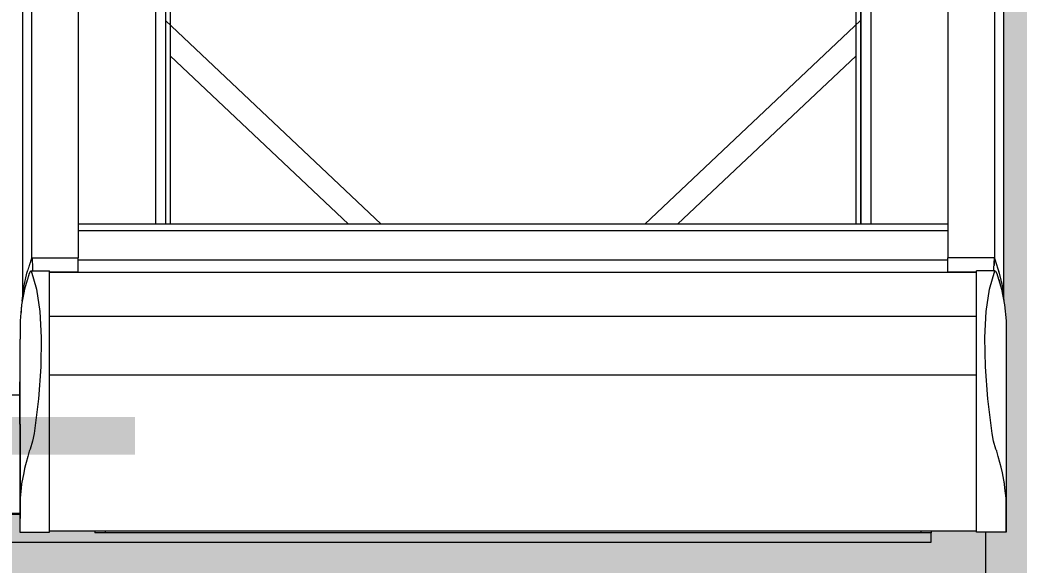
# Model space of a CAD drawing. Header units: metres. Extents: x -208 to 1512, y -277 to 123.
# Drawn here: x 14.154 to 15.021, y -3.857 to -3.385 of the extents above; entities that cross this region are included whole.
import ezdxf

# ---------------------------------------------------------------- set-up
doc = ezdxf.new("R2010")
doc.units = ezdxf.units.M
doc.header["$MEASUREMENT"] = 0
doc.linetypes.add('Wipeout_Contour', pattern=[1, 0, -1])
doc.layers.add('325 Dachfenster', color=7, linetype='Continuous')
doc.layers.add('330 Dachaufbau', color=7, linetype='Continuous')
doc.styles.add('ERSTELLTER_STIL_4', font='')
doc.styles.get('ERSTELLTER_STIL_4').set_extended_font_data('Eurostile')

# ---------------------------------------------------------------- blocks, each defined once
blk = doc.blocks.new('Dachfläche_22_4', base_point=(12.655, -4.6))
at = {"layer": '330 Dachaufbau', "linetype": 'Continuous', "lineweight": 0, "true_color": 0x000000}
h = blk.add_hatch(color=18, dxfattribs=at)
h.paths.add_polyline_path([(18.84003, -4.5), (18.83988, -4.54333), (18.83969, -4.6), (18.97043, -4.6), (18.98599, 0.07), (17.955, 0.07), (17.955, -0.77152), (16.205, -0.77152), (16.205, 0.07), (15.195, 0.07), (15.195, -0.4), (15.505, -0.4), (15.505, -0.73528), (12.655, -0.73528), (12.655, -4.5)])
h.paths.add_polyline_path([(17.93, -3.79873), (16.23, -3.79873), (16.23, -2.1975), (17.93, -2.1975)], flags=0)
h.paths.add_polyline_path([(14.99185, -2.1975), (14.99185, -3.79873), (13.29185, -3.79873), (13.29185, -2.1975)], flags=0)
at = {"layer": '330 Dachaufbau', "color": 7, "linetype": 'Continuous', "lineweight": 18, "flags": 128}
for points in [[(14.99185, -3.79873), (14.99185, -2.1975)], [(13.29185, -3.79873), (14.99185, -3.79873)]]:
    blk.add_lwpolyline(points, dxfattribs=at)
blk = doc.blocks.new('DF Marker 27[475]_4', base_point=(13.70185, -2.22182))
at = {"layer": '325 Dachfenster', "color": 7, "lineweight": 13, "insert": (12.94885, -4.11644), "char_height": 0.3, "attachment_point": 7, "style": 'ERSTELLTER_STIL_4'}
blk.add_mtext('\\A1;{\\pql;\\pt0;\\fEurostile|b0|i0|c0|p0;\\W1.000000;PH 115\\fEurostile|b0|i0|c0|p0;\\W1.000000;\\A1{\\H.66x;\\S^  ;}\\fEurostile|b0|i0|c0|p0;\\W1.000000;\\fEurostile|b0|i0|c0|p0;\\W1.000000;}', dxfattribs=at)
blk = doc.blocks.new('VELUX SlopeRoofBundle[17]_4')
at = {"color": 254, "linetype": 'Wipeout_Contour', "lineweight": 0, "ltscale": 115.171554}
blk.add_wipeout([(14.27995, -3.05769), (14.27995, -3.56164), (14.28045, -3.56164), (14.28045, -3.0818), (14.28035, -3.08153), (14.28035, -3.05967), (14.28045, -3.05967), (14.28045, -3.05854)], dxfattribs=at).dxf.layer = '325 Dachfenster'
at = {"color": 254, "linetype": 'Wipeout_Contour', "lineweight": 0, "ltscale": 123.046995}
blk.add_wipeout([(14.88325, -3.56164), (14.88375, -3.56164), (14.88375, -3.05769), (14.88325, -3.05854), (14.88325, -3.05967), (14.88335, -3.05967), (14.88335, -3.08153), (14.88325, -3.0818)], dxfattribs=at).dxf.layer = '325 Dachfenster'
at = {"color": 254, "linetype": 'Wipeout_Contour', "lineweight": 0, "ltscale": 144.17303}
blk.add_wipeout([(14.14185, -3.0917), (14.14185, -3.70979), (14.15423, -3.70979), (14.15425, -3.66149), (14.15425, -3.64552), (14.15555, -3.63161), (14.15615, -3.62846), (14.15615, -3.62845), (14.15635, -3.62657), (14.15635, -3.0917)], dxfattribs=at).dxf.layer = '325 Dachfenster'
at = {"color": 254, "linetype": 'Wipeout_Contour', "lineweight": 0, "ltscale": 58.558855}
blk.add_wipeout([(14.22055, -3.37723), (14.20465, -3.37775), (14.20465, -3.56164), (14.22055, -3.56164)], dxfattribs=at).dxf.layer = '325 Dachfenster'
at = {"color": 254, "linetype": 'Wipeout_Contour', "lineweight": 0, "ltscale": 58.784412}
blk.add_wipeout([(14.26975, -3.56164), (14.27165, -3.56164), (14.27165, -3.37801), (14.26975, -3.37752)], dxfattribs=at).dxf.layer = '325 Dachfenster'
at = {"color": 254, "linetype": 'Wipeout_Contour', "lineweight": 0, "ltscale": 61.20431}
blk.add_wipeout([(14.89205, -3.56164), (14.89395, -3.56164), (14.89395, -3.37752), (14.89205, -3.37801)], dxfattribs=at).dxf.layer = '325 Dachfenster'
at = {"color": 254, "linetype": 'Wipeout_Contour', "lineweight": 0, "ltscale": 91.318353}
blk.add_wipeout([(14.95905, -3.37775), (14.94315, -3.37723), (14.94315, -3.56164), (14.95905, -3.56164), (14.95905, -3.52738), (14.95905, -3.50489)], dxfattribs=at).dxf.layer = '325 Dachfenster'
at = {"color": 254, "linetype": 'Wipeout_Contour', "lineweight": 0, "ltscale": 58.742879}
blk.add_wipeout([(14.25895, -3.56164), (14.25975, -3.56164), (14.25975, -3.38395), (14.25895, -3.38423)], dxfattribs=at).dxf.layer = '325 Dachfenster'
at = {"color": 254, "linetype": 'Wipeout_Contour', "lineweight": 0, "ltscale": 61.254039}
blk.add_wipeout([(14.90475, -3.56164), (14.90555, -3.56164), (14.90555, -3.38402), (14.90475, -3.38423)], dxfattribs=at).dxf.layer = '325 Dachfenster'
at = {"color": 254, "linetype": 'Wipeout_Contour', "lineweight": 0, "ltscale": 61.983184}
blk.add_wipeout([(14.98385, -3.60202), (14.98385, -3.618), (14.99521, -3.618), (14.99971, -3.60202)], dxfattribs=at).dxf.layer = '325 Dachfenster'
at = {"color": 254, "linetype": 'Wipeout_Contour', "lineweight": 0, "ltscale": 61.994448}
blk.add_wipeout([(14.98385, -3.68525), (14.98385, -3.71311), (14.99355, -3.71311), (14.99147, -3.68525)], dxfattribs=at).dxf.layer = '325 Dachfenster'
at = {"color": 254, "linetype": 'Wipeout_Contour', "lineweight": 0, "ltscale": 151.248525}
blk.add_wipeout([(14.21915, -3.82929), (14.94455, -3.82929), (14.94455, -3.82907), (14.93625, -3.82907), (14.93545, -3.82858), (14.93524, -3.82759), (14.22846, -3.82759), (14.22825, -3.82858), (14.22745, -3.82907), (14.21915, -3.82907)], dxfattribs=at).dxf.layer = '325 Dachfenster'
at = {"color": 254, "linetype": 'Wipeout_Contour', "lineweight": 0, "ltscale": 61.940434}
blk.add_wipeout([(14.98385, -3.82144), (14.98385, -3.82879), (15.00949, -3.82879), (15.00948, -3.82144)], dxfattribs=at).dxf.layer = '325 Dachfenster'
at = {"color": 254, "linetype": 'Wipeout_Contour', "lineweight": 0, "ltscale": 58.739727}
blk.add_wipeout([(14.25815, -3.56164), (14.25895, -3.56164), (14.25895, -3.38423), (14.25815, -3.38402)], dxfattribs=at).dxf.layer = '325 Dachfenster'
at = {"color": 254, "linetype": 'Wipeout_Contour', "lineweight": 0, "ltscale": 61.251006}
blk.add_wipeout([(14.90395, -3.56164), (14.90475, -3.56164), (14.90475, -3.38423), (14.90395, -3.38395)], dxfattribs=at).dxf.layer = '325 Dachfenster'
at = {"color": 254, "linetype": 'Wipeout_Contour', "lineweight": 0, "ltscale": 61.628499}
blk.add_wipeout([(14.98385, -3.60294), (14.95905, -3.60294), (14.95905, -3.60322), (14.98385, -3.60322)], dxfattribs=at).dxf.layer = '325 Dachfenster'
at = {"color": 254, "linetype": 'Wipeout_Contour', "lineweight": 0, "ltscale": 61.964062}
blk.add_wipeout([(14.98385, -3.618), (14.98385, -3.63738), (14.99232, -3.63738), (14.99521, -3.618)], dxfattribs=at).dxf.layer = '325 Dachfenster'
at = {"color": 254, "linetype": 'Wipeout_Contour', "lineweight": 0, "ltscale": 61.811288}
blk.add_wipeout([(14.98385, -3.65986), (14.98385, -3.68525), (14.99147, -3.68525), (14.99104, -3.65986)], dxfattribs=at).dxf.layer = '325 Dachfenster'
at = {"color": 254, "linetype": 'Wipeout_Contour', "lineweight": 0, "ltscale": 72.688526}
blk.add_wipeout([(14.14185, -3.81258), (14.15422, -3.81258), (14.15422, -3.73517), (14.15423, -3.70979), (14.14185, -3.70979)], dxfattribs=at).dxf.layer = '325 Dachfenster'
at = {"color": 254, "linetype": 'Wipeout_Contour', "lineweight": 0, "ltscale": 62.090057}
blk.add_wipeout([(14.98385, -3.71311), (14.98385, -3.74323), (14.99729, -3.74323), (14.99355, -3.71311)], dxfattribs=at).dxf.layer = '325 Dachfenster'
at = {"color": 254, "linetype": 'Wipeout_Contour', "lineweight": 0, "ltscale": 61.932473}
blk.add_wipeout([(14.98385, -3.81267), (14.98385, -3.82144), (15.00948, -3.82144), (15.00947, -3.81267)], dxfattribs=at).dxf.layer = '325 Dachfenster'
at = {"color": 254, "linetype": 'Wipeout_Contour', "lineweight": 0, "ltscale": 73.376065}
blk.add_wipeout([(14.21915, -3.82907), (14.22745, -3.82907), (14.22825, -3.82858), (14.22846, -3.82759), (14.21915, -3.82759)], dxfattribs=at).dxf.layer = '325 Dachfenster'
at = {"color": 254, "linetype": 'Wipeout_Contour', "lineweight": 0, "ltscale": 77.541939}
blk.add_wipeout([(14.93524, -3.82759), (14.93545, -3.82858), (14.93625, -3.82907), (14.94455, -3.82907), (14.94455, -3.82759)], dxfattribs=at).dxf.layer = '325 Dachfenster'
at = {"color": 254, "linetype": 'Wipeout_Contour', "lineweight": 0, "ltscale": 58.751028}
blk.add_wipeout([(14.25975, -3.56164), (14.26105, -3.56164), (14.26105, -3.37879), (14.25975, -3.38395)], dxfattribs=at).dxf.layer = '325 Dachfenster'
at = {"color": 254, "linetype": 'Wipeout_Contour', "lineweight": 0, "ltscale": 61.251176}
blk.add_wipeout([(14.90265, -3.56164), (14.90395, -3.56164), (14.90395, -3.38395), (14.90265, -3.37879)], dxfattribs=at).dxf.layer = '325 Dachfenster'
at = {"color": 254, "linetype": 'Wipeout_Contour', "lineweight": 0, "ltscale": 61.879703}
blk.add_wipeout([(14.98385, -3.63738), (14.98385, -3.65986), (14.99104, -3.65986), (14.99232, -3.63738)], dxfattribs=at).dxf.layer = '325 Dachfenster'
at = {"color": 254, "linetype": 'Wipeout_Contour', "lineweight": 0, "ltscale": 117.52804}
blk.add_wipeout([(14.15422, -3.73517), (14.15422, -3.82667), (14.15422, -3.82879), (14.15423, -3.82144), (14.15424, -3.81267), (14.15425, -3.79916), (14.15425, -3.66713), (14.15425, -3.66149)], dxfattribs=at).dxf.layer = '325 Dachfenster'
at = {"color": 254, "linetype": 'Wipeout_Contour', "lineweight": 0, "ltscale": 61.927743}
blk.add_wipeout([(14.98385, -3.74323), (14.98385, -3.74981), (14.99861, -3.74981), (14.99729, -3.74323)], dxfattribs=at).dxf.layer = '325 Dachfenster'
at = {"color": 254, "linetype": 'Wipeout_Contour', "lineweight": 0, "ltscale": 61.923082}
blk.add_wipeout([(14.98385, -3.80235), (14.98385, -3.81267), (15.00947, -3.81267), (15.00946, -3.80235)], dxfattribs=at).dxf.layer = '325 Dachfenster'
at = {"color": 254, "linetype": 'Wipeout_Contour', "lineweight": 0, "ltscale": 58.738856}
blk.add_wipeout([(14.25615, -3.56164), (14.25815, -3.56164), (14.25815, -3.38402), (14.25615, -3.37886)], dxfattribs=at).dxf.layer = '325 Dachfenster'
at = {"color": 254, "linetype": 'Wipeout_Contour', "lineweight": 0, "ltscale": 61.263498}
blk.add_wipeout([(14.90555, -3.56164), (14.90755, -3.56164), (14.90755, -3.37886), (14.90555, -3.38402)], dxfattribs=at).dxf.layer = '325 Dachfenster'
at = {"color": 254, "linetype": 'Wipeout_Contour', "lineweight": 0, "ltscale": 73.127843}
blk.add_wipeout([(14.15425, -3.79916), (14.1552, -3.79054), (14.15555, -3.78697), (14.15555, -3.63161), (14.15425, -3.64552)], dxfattribs=at).dxf.layer = '325 Dachfenster'
at = {"color": 254, "linetype": 'Wipeout_Contour', "lineweight": 0, "ltscale": 77.006082}
blk.add_wipeout([(14.98385, -3.79054), (14.98385, -3.80235), (15.00946, -3.80235), (15.00945, -3.79916), (15.0085, -3.79054)], dxfattribs=at).dxf.layer = '325 Dachfenster'
at = {"color": 254, "linetype": 'Wipeout_Contour', "lineweight": 0, "ltscale": 58.731681}
blk.add_wipeout([(14.15423, -3.82144), (14.15422, -3.82879), (14.17985, -3.82879), (14.17985, -3.82144)], dxfattribs=at).dxf.layer = '325 Dachfenster'
at = {"layer": '325 Dachfenster', "linetype": 'Continuous', "lineweight": 0, "flags": 128}
blk.add_lwpolyline([(14.15422, -3.82667), (14.15422, -3.82879)], dxfattribs=at)
at = {"color": 254, "linetype": 'Wipeout_Contour', "lineweight": 0, "ltscale": 58.68695}
blk.add_wipeout([(14.23675, -3.56164), (14.25435, -3.56164), (14.25435, -3.3778), (14.23675, -3.37723)], dxfattribs=at).dxf.layer = '325 Dachfenster'
at = {"color": 254, "linetype": 'Wipeout_Contour', "lineweight": 0, "ltscale": 58.751982}
blk.add_wipeout([(14.26105, -3.56164), (14.26315, -3.56164), (14.26315, -3.37752), (14.26105, -3.37879)], dxfattribs=at).dxf.layer = '325 Dachfenster'
at = {"color": 254, "linetype": 'Wipeout_Contour', "lineweight": 0, "ltscale": 61.238844}
blk.add_wipeout([(14.90055, -3.37752), (14.90055, -3.56164), (14.90265, -3.56164), (14.90265, -3.37879)], dxfattribs=at).dxf.layer = '325 Dachfenster'
at = {"color": 254, "linetype": 'Wipeout_Contour', "lineweight": 0, "ltscale": 61.265285}
blk.add_wipeout([(14.90755, -3.56164), (14.90935, -3.56164), (14.90935, -3.3778), (14.90755, -3.37886)], dxfattribs=at).dxf.layer = '325 Dachfenster'
at = {"color": 254, "linetype": 'Wipeout_Contour', "lineweight": 0, "ltscale": 73.10953}
blk.add_wipeout([(14.15555, -3.63161), (14.15555, -3.78697), (14.15747, -3.77738), (14.15815, -3.77361), (14.15815, -3.61796)], dxfattribs=at).dxf.layer = '325 Dachfenster'
at = {"color": 254, "linetype": 'Wipeout_Contour', "lineweight": 0, "ltscale": 77.052886}
blk.add_wipeout([(14.98385, -3.77738), (14.98385, -3.79054), (15.0085, -3.79054), (15.00815, -3.78697), (15.00624, -3.77738)], dxfattribs=at).dxf.layer = '325 Dachfenster'
at = {"color": 254, "linetype": 'Wipeout_Contour', "lineweight": 0, "ltscale": 58.723338}
blk.add_wipeout([(14.15424, -3.81267), (14.15423, -3.82144), (14.17985, -3.82144), (14.17985, -3.81267)], dxfattribs=at).dxf.layer = '325 Dachfenster'
at = {"color": 254, "linetype": 'Wipeout_Contour', "lineweight": 0, "ltscale": 58.620521}
blk.add_wipeout([(14.22055, -3.37723), (14.22055, -3.56164), (14.23675, -3.56164), (14.23675, -3.37723)], dxfattribs=at).dxf.layer = '325 Dachfenster'
at = {"color": 254, "linetype": 'Wipeout_Contour', "lineweight": 0, "ltscale": 58.725308}
blk.add_wipeout([(14.25435, -3.56164), (14.25615, -3.56164), (14.25615, -3.37886), (14.25435, -3.3778)], dxfattribs=at).dxf.layer = '325 Dachfenster'
at = {"color": 254, "linetype": 'Wipeout_Contour', "lineweight": 0, "ltscale": 58.7673}
blk.add_wipeout([(14.26975, -3.37752), (14.26315, -3.37752), (14.26315, -3.56164), (14.26975, -3.56164)], dxfattribs=at).dxf.layer = '325 Dachfenster'
at = {"color": 254, "linetype": 'Wipeout_Contour', "lineweight": 0, "ltscale": 61.220312}
blk.add_wipeout([(14.90055, -3.37752), (14.89395, -3.37752), (14.89395, -3.56164), (14.90055, -3.56164)], dxfattribs=at).dxf.layer = '325 Dachfenster'
at = {"color": 254, "linetype": 'Wipeout_Contour', "lineweight": 0, "ltscale": 61.30242}
blk.add_wipeout([(14.90935, -3.56164), (14.92695, -3.56164), (14.92695, -3.37723), (14.90935, -3.3778)], dxfattribs=at).dxf.layer = '325 Dachfenster'
at = {"color": 254, "linetype": 'Wipeout_Contour', "lineweight": 0, "ltscale": 73.112523}
blk.add_wipeout([(14.15815, -3.77361), (14.16114, -3.76324), (14.16225, -3.75858), (14.16225, -3.60447), (14.15815, -3.61796)], dxfattribs=at).dxf.layer = '325 Dachfenster'
at = {"color": 254, "linetype": 'Wipeout_Contour', "lineweight": 0, "ltscale": 77.114584}
blk.add_wipeout([(14.98385, -3.76324), (14.98385, -3.77738), (15.00624, -3.77738), (15.00555, -3.77361), (15.00257, -3.76324)], dxfattribs=at).dxf.layer = '325 Dachfenster'
at = {"color": 254, "linetype": 'Wipeout_Contour', "lineweight": 0, "ltscale": 58.71346}
blk.add_wipeout([(14.15425, -3.80235), (14.15424, -3.81267), (14.17985, -3.81267), (14.17985, -3.80235)], dxfattribs=at).dxf.layer = '325 Dachfenster'
at = {"color": 254, "linetype": 'Wipeout_Contour', "lineweight": 0, "ltscale": 60.347369}
blk.add_wipeout([(14.17985, -3.82009), (14.17985, -3.82759), (14.98385, -3.82759), (14.98385, -3.82009)], dxfattribs=at).dxf.layer = '325 Dachfenster'
at = {"layer": '325 Dachfenster', "linetype": 'Continuous', "lineweight": 0, "flags": 128}
for points in [[(14.15425, -3.64685), (14.15425, -3.66149)], [(14.15422, -3.73517), (14.15425, -3.66149)], [(14.12948, -3.70979), (14.14185, -3.70979), (14.15423, -3.70979)], [(14.15422, -3.81258), (14.14185, -3.81258), (14.12949, -3.81258)], [(14.15422, -3.81329), (14.14185, -3.81329), (14.12949, -3.81329)], [(14.15422, -3.82879), (14.17985, -3.82879)], [(14.17985, -3.82759), (14.98385, -3.82759)], [(14.21915, -3.82759), (14.21915, -3.82907), (14.21915, -3.82929)], [(14.94455, -3.82929), (14.21915, -3.82929)], [(14.22745, -3.82907), (14.22825, -3.82858)], [(14.22825, -3.82858), (14.22846, -3.82759)], [(14.93545, -3.82858), (14.93524, -3.82759)], [(14.93545, -3.82858), (14.93625, -3.82907)], [(14.94455, -3.82759), (14.94455, -3.82907), (14.94455, -3.82929)]]:
    blk.add_lwpolyline(points, dxfattribs=at)
at = {"color": 254, "linetype": 'Wipeout_Contour', "lineweight": 0, "ltscale": 58.666456}
blk.add_wipeout([(14.27405, -3.05649), (14.27405, -3.56164), (14.27715, -3.56164), (14.27715, -3.05656)], dxfattribs=at).dxf.layer = '325 Dachfenster'
at = {"color": 254, "linetype": 'Wipeout_Contour', "lineweight": 0, "ltscale": 61.064641}
blk.add_wipeout([(14.88965, -3.05649), (14.88965, -3.56164), (14.89205, -3.56164), (14.89205, -3.05731)], dxfattribs=at).dxf.layer = '325 Dachfenster'
at = {"color": 254, "linetype": 'Wipeout_Contour', "lineweight": 0, "ltscale": 61.367502}
blk.add_wipeout([(14.92695, -3.37723), (14.92695, -3.56164), (14.94315, -3.56164), (14.94315, -3.37723)], dxfattribs=at).dxf.layer = '325 Dachfenster'
at = {"color": 254, "linetype": 'Wipeout_Contour', "lineweight": 0, "ltscale": 176.418119}
blk.add_wipeout([(14.16225, -3.75858), (14.16302, -3.75667), (14.1651, -3.74981), (14.16642, -3.74323), (14.17016, -3.71311), (14.17224, -3.68525), (14.17267, -3.65986), (14.17139, -3.63738), (14.1685, -3.618), (14.164, -3.60202), (14.16336, -3.6023), (14.16225, -3.60447)], dxfattribs=at).dxf.layer = '325 Dachfenster'
at = {"color": 254, "linetype": 'Wipeout_Contour', "lineweight": 0, "ltscale": 58.575783}
blk.add_wipeout([(14.15615, -3.62845), (14.15615, -3.62846), (14.15745, -3.62164), (14.15745, -3.6162)], dxfattribs=at).dxf.layer = '325 Dachfenster'
at = {"color": 254, "linetype": 'Wipeout_Contour', "lineweight": 0, "ltscale": 76.946063}
blk.add_wipeout([(14.98385, -3.75667), (14.98385, -3.76324), (15.00257, -3.76324), (15.00145, -3.75858), (15.00069, -3.75667)], dxfattribs=at).dxf.layer = '325 Dachfenster'
at = {"color": 254, "linetype": 'Wipeout_Contour', "lineweight": 0, "ltscale": 73.865278}
blk.add_wipeout([(14.15425, -3.79916), (14.15425, -3.80235), (14.17985, -3.80235), (14.17985, -3.79054), (14.1552, -3.79054)], dxfattribs=at).dxf.layer = '325 Dachfenster'
at = {"color": 254, "linetype": 'Wipeout_Contour', "lineweight": 0, "ltscale": 60.339159}
blk.add_wipeout([(14.17985, -3.82009), (14.98385, -3.82009), (14.98385, -3.8114), (14.17985, -3.8114)], dxfattribs=at).dxf.layer = '325 Dachfenster'
at = {"color": 254, "linetype": 'Wipeout_Contour', "lineweight": 0, "ltscale": 58.678603}
blk.add_wipeout([(14.27715, -3.05656), (14.27715, -3.56164), (14.27995, -3.56164), (14.27995, -3.05769)], dxfattribs=at).dxf.layer = '325 Dachfenster'
at = {"color": 254, "linetype": 'Wipeout_Contour', "lineweight": 0, "ltscale": 61.042582}
blk.add_wipeout([(14.88375, -3.05769), (14.88375, -3.56164), (14.88655, -3.56164), (14.88655, -3.05656)], dxfattribs=at).dxf.layer = '325 Dachfenster'
at = {"color": 254, "linetype": 'Wipeout_Contour', "lineweight": 0, "ltscale": 58.263607}
blk.add_wipeout([(14.17985, -3.60202), (14.164, -3.60202), (14.1685, -3.618), (14.17985, -3.618)], dxfattribs=at).dxf.layer = '325 Dachfenster'
at = {"color": 254, "linetype": 'Wipeout_Contour', "lineweight": 0, "ltscale": 184.563184}
blk.add_wipeout([(15.00069, -3.75667), (15.00145, -3.75858), (15.00145, -3.60447), (15.00035, -3.6023), (14.99971, -3.60202), (14.99521, -3.618), (14.99232, -3.63738), (14.99104, -3.65986), (14.99147, -3.68525), (14.99355, -3.71311), (14.99729, -3.74323), (14.99861, -3.74981)], dxfattribs=at).dxf.layer = '325 Dachfenster'
at = {"color": 254, "linetype": 'Wipeout_Contour', "lineweight": 0, "ltscale": 58.425892}
blk.add_wipeout([(14.17985, -3.68525), (14.17224, -3.68525), (14.17016, -3.71311), (14.17985, -3.71311)], dxfattribs=at).dxf.layer = '325 Dachfenster'
at = {"color": 254, "linetype": 'Wipeout_Contour', "lineweight": 0, "ltscale": 73.785993}
blk.add_wipeout([(14.15555, -3.78697), (14.1552, -3.79054), (14.17985, -3.79054), (14.17985, -3.77738), (14.15747, -3.77738)], dxfattribs=at).dxf.layer = '325 Dachfenster'
at = {"color": 254, "linetype": 'Wipeout_Contour', "lineweight": 0, "ltscale": 60.329574}
blk.add_wipeout([(14.17985, -3.8114), (14.98385, -3.8114), (14.98385, -3.80114), (14.17985, -3.80114)], dxfattribs=at).dxf.layer = '325 Dachfenster'
at = {"color": 254, "linetype": 'Wipeout_Contour', "lineweight": 0, "ltscale": 58.656094}
blk.add_wipeout([(14.27165, -3.05731), (14.27165, -3.56164), (14.27405, -3.56164), (14.27405, -3.05649)], dxfattribs=at).dxf.layer = '325 Dachfenster'
at = {"color": 254, "linetype": 'Wipeout_Contour', "lineweight": 0, "ltscale": 61.053484}
blk.add_wipeout([(14.88655, -3.05656), (14.88655, -3.56164), (14.88965, -3.56164), (14.88965, -3.05649)], dxfattribs=at).dxf.layer = '325 Dachfenster'
at = {"color": 254, "linetype": 'Wipeout_Contour', "lineweight": 0, "ltscale": 73.406623}
blk.add_wipeout([(14.15745, -3.6162), (14.15745, -3.62164), (14.15815, -3.61796), (14.16015, -3.61138), (14.16015, -3.60403)], dxfattribs=at).dxf.layer = '325 Dachfenster'
at = {"color": 254, "linetype": 'Wipeout_Contour', "lineweight": 0, "ltscale": 58.604495}
blk.add_wipeout([(14.17985, -3.60294), (14.17985, -3.60322), (14.20465, -3.60322), (14.20465, -3.60294)], dxfattribs=at).dxf.layer = '325 Dachfenster'
at = {"color": 254, "linetype": 'Wipeout_Contour', "lineweight": 0, "ltscale": 58.316713}
blk.add_wipeout([(14.1685, -3.618), (14.17139, -3.63738), (14.17985, -3.63738), (14.17985, -3.618)], dxfattribs=at).dxf.layer = '325 Dachfenster'
at = {"color": 254, "linetype": 'Wipeout_Contour', "lineweight": 0, "ltscale": 77.677634}
blk.add_wipeout([(15.00555, -3.61796), (15.00555, -3.77361), (15.00624, -3.77738), (15.00815, -3.78697), (15.00815, -3.63161)], dxfattribs=at).dxf.layer = '325 Dachfenster'
at = {"color": 254, "linetype": 'Wipeout_Contour', "lineweight": 0, "ltscale": 58.387763}
blk.add_wipeout([(14.17016, -3.71311), (14.16642, -3.74323), (14.17985, -3.74323), (14.17985, -3.71311)], dxfattribs=at).dxf.layer = '325 Dachfenster'
at = {"color": 254, "linetype": 'Wipeout_Contour', "lineweight": 0, "ltscale": 61.971147}
blk.add_wipeout([(14.98385, -3.74981), (14.98385, -3.75667), (15.00069, -3.75667), (14.99861, -3.74981)], dxfattribs=at).dxf.layer = '325 Dachfenster'
at = {"color": 254, "linetype": 'Wipeout_Contour', "lineweight": 0, "ltscale": 73.691882}
blk.add_wipeout([(14.15815, -3.77361), (14.15747, -3.77738), (14.17985, -3.77738), (14.17985, -3.76324), (14.16114, -3.76324)], dxfattribs=at).dxf.layer = '325 Dachfenster'
at = {"color": 254, "linetype": 'Wipeout_Contour', "lineweight": 0, "ltscale": 60.318474}
blk.add_wipeout([(14.17985, -3.80114), (14.98385, -3.80114), (14.98385, -3.78941), (14.17985, -3.78941)], dxfattribs=at).dxf.layer = '325 Dachfenster'
at = {"layer": '325 Dachfenster', "linetype": 'Continuous', "lineweight": 0, "flags": 128}
blk.add_lwpolyline([(14.15422, -3.73517), (14.15422, -3.82667)], dxfattribs=at)
at = {"color": 254, "linetype": 'Wipeout_Contour', "lineweight": 0, "ltscale": 101.623414}
blk.add_wipeout([(14.16015, -3.61138), (14.16225, -3.60447), (14.16336, -3.6023), (14.164, -3.60202), (14.16415, -3.60202), (14.16415, -3.59208), (14.16015, -3.60403)], dxfattribs=at).dxf.layer = '325 Dachfenster'
at = {"color": 254, "linetype": 'Wipeout_Contour', "lineweight": 0, "ltscale": 58.441555}
blk.add_wipeout([(14.17267, -3.65986), (14.17985, -3.65986), (14.17985, -3.63738), (14.17139, -3.63738)], dxfattribs=at).dxf.layer = '325 Dachfenster'
at = {"color": 254, "linetype": 'Wipeout_Contour', "lineweight": 0, "ltscale": 77.700124}
blk.add_wipeout([(15.00815, -3.63161), (15.00815, -3.78697), (15.0085, -3.79054), (15.00945, -3.79916), (15.00945, -3.64552)], dxfattribs=at).dxf.layer = '325 Dachfenster'
at = {"color": 254, "linetype": 'Wipeout_Contour', "lineweight": 0, "ltscale": 60.226636}
blk.add_wipeout([(14.17985, -3.71403), (14.98385, -3.71403), (14.98385, -3.69232), (14.17985, -3.69232)], dxfattribs=at).dxf.layer = '325 Dachfenster'
at = {"color": 254, "linetype": 'Wipeout_Contour', "lineweight": 0, "ltscale": 73.609624}
blk.add_wipeout([(14.16225, -3.75858), (14.16114, -3.76324), (14.17985, -3.76324), (14.17985, -3.75667), (14.16302, -3.75667)], dxfattribs=at).dxf.layer = '325 Dachfenster'
at = {"color": 254, "linetype": 'Wipeout_Contour', "lineweight": 0, "ltscale": 60.306046}
blk.add_wipeout([(14.17985, -3.78941), (14.98385, -3.78941), (14.98385, -3.77647), (14.17985, -3.77647)], dxfattribs=at).dxf.layer = '325 Dachfenster'
at = {"color": 254, "linetype": 'Wipeout_Contour', "lineweight": 0, "ltscale": 72.637642}
blk.add_wipeout([(14.15635, -3.05626), (14.15635, -3.62657), (14.15745, -3.6162), (14.15765, -3.6153), (14.15765, -3.04401)], dxfattribs=at).dxf.layer = '325 Dachfenster'
at = {"color": 254, "linetype": 'Wipeout_Contour', "lineweight": 0, "ltscale": 88.17625}
blk.add_wipeout([(14.16505, -3.60202), (14.17985, -3.60202), (14.17985, -3.60294), (14.20465, -3.60294), (14.20465, -3.59999), (14.16505, -3.59999)], dxfattribs=at).dxf.layer = '325 Dachfenster'
at = {"color": 254, "linetype": 'Wipeout_Contour', "lineweight": 0, "ltscale": 77.631029}
blk.add_wipeout([(15.00555, -3.61796), (15.00145, -3.60447), (15.00145, -3.75858), (15.00257, -3.76324), (15.00555, -3.77361)], dxfattribs=at).dxf.layer = '325 Dachfenster'
at = {"color": 254, "linetype": 'Wipeout_Contour', "lineweight": 0, "ltscale": 58.556733}
blk.add_wipeout([(14.17267, -3.65986), (14.17224, -3.68525), (14.17985, -3.68525), (14.17985, -3.65986)], dxfattribs=at).dxf.layer = '325 Dachfenster'
at = {"color": 254, "linetype": 'Wipeout_Contour', "lineweight": 0, "ltscale": 60.215471}
blk.add_wipeout([(14.98385, -3.69211), (14.17985, -3.69211), (14.17985, -3.69232), (14.98385, -3.69232)], dxfattribs=at).dxf.layer = '325 Dachfenster'
at = {"color": 254, "linetype": 'Wipeout_Contour', "lineweight": 0, "ltscale": 58.555881}
blk.add_wipeout([(14.16302, -3.75667), (14.17985, -3.75667), (14.17985, -3.74981), (14.1651, -3.74981)], dxfattribs=at).dxf.layer = '325 Dachfenster'
at = {"color": 254, "linetype": 'Wipeout_Contour', "lineweight": 0, "ltscale": 60.292482}
blk.add_wipeout([(14.17985, -3.76239), (14.17985, -3.77647), (14.98385, -3.77647), (14.98385, -3.76239)], dxfattribs=at).dxf.layer = '325 Dachfenster'
at = {"layer": '325 Dachfenster', "linetype": 'Continuous', "lineweight": 0, "flags": 128}
blk.add_lwpolyline([(14.15615, -3.62845), (14.15615, -3.62846)], dxfattribs=at)
at = {"color": 254, "linetype": 'Wipeout_Contour', "lineweight": 0, "ltscale": 87.626186}
blk.add_wipeout([(14.16415, -3.59208), (14.16415, -3.60202), (14.16505, -3.60202), (14.16505, -3.59999), (14.16469, -3.59082), (14.1646, -3.5909)], dxfattribs=at).dxf.layer = '325 Dachfenster'
at = {"color": 254, "linetype": 'Wipeout_Contour', "lineweight": 0, "ltscale": 92.65829}
blk.add_wipeout([(14.99865, -3.60202), (14.99955, -3.60202), (14.99955, -3.59208), (14.9991, -3.5909), (14.99902, -3.59082), (14.99865, -3.59999)], dxfattribs=at).dxf.layer = '325 Dachfenster'
at = {"color": 254, "linetype": 'Wipeout_Contour', "lineweight": 0, "ltscale": 61.893119}
blk.add_wipeout([(15.00625, -3.6162), (15.00625, -3.62164), (15.00755, -3.62846), (15.00755, -3.62845)], dxfattribs=at).dxf.layer = '325 Dachfenster'
at = {"color": 254, "linetype": 'Wipeout_Contour', "lineweight": 0, "ltscale": 124.143295}
blk.add_wipeout([(15.00945, -3.79916), (15.00947, -3.81267), (15.00948, -3.82144), (15.00949, -3.82879), (15.00949, -3.82667), (15.00949, -3.73517), (15.00945, -3.66149), (15.00945, -3.66713)], dxfattribs=at).dxf.layer = '325 Dachfenster'
at = {"color": 254, "linetype": 'Wipeout_Contour', "lineweight": 0, "ltscale": 60.215094}
blk.add_wipeout([(14.17985, -3.69154), (14.17985, -3.69211), (14.98385, -3.69211), (14.98385, -3.69154)], dxfattribs=at).dxf.layer = '325 Dachfenster'
at = {"color": 254, "linetype": 'Wipeout_Contour', "lineweight": 0, "ltscale": 58.585822}
blk.add_wipeout([(14.16642, -3.74323), (14.1651, -3.74981), (14.17985, -3.74981), (14.17985, -3.74323)], dxfattribs=at).dxf.layer = '325 Dachfenster'
at = {"color": 254, "linetype": 'Wipeout_Contour', "lineweight": 0, "ltscale": 60.282244}
blk.add_wipeout([(14.17985, -3.76239), (14.98385, -3.76239), (14.98385, -3.75631), (14.17985, -3.75631)], dxfattribs=at).dxf.layer = '325 Dachfenster'
at = {"layer": '325 Dachfenster', "linetype": 'Continuous', "lineweight": 0, "flags": 128}
for points in [[(15.00945, -3.64685), (15.00945, -3.66149)], [(15.00945, -3.66149), (15.00949, -3.73517)], [(15.00949, -3.73517), (15.00949, -3.82667)], [(15.00949, -3.82879), (14.98385, -3.82879)], [(15.00949, -3.82667), (15.00949, -3.82879)]]:
    blk.add_lwpolyline(points, dxfattribs=at)
at = {"color": 254, "linetype": 'Wipeout_Contour', "lineweight": 0, "ltscale": 72.556499}
blk.add_wipeout([(14.15765, -3.04401), (14.15765, -3.6153), (14.16015, -3.60403), (14.16035, -3.60344), (14.16035, -3.03184)], dxfattribs=at).dxf.layer = '325 Dachfenster'
at = {"color": 254, "linetype": 'Wipeout_Contour', "lineweight": 0, "ltscale": 58.559503}
blk.add_wipeout([(14.20465, -3.59082), (14.16469, -3.59082), (14.16505, -3.59999), (14.20465, -3.59999)], dxfattribs=at).dxf.layer = '325 Dachfenster'
at = {"color": 254, "linetype": 'Wipeout_Contour', "lineweight": 0, "ltscale": 108.860366}
blk.add_wipeout([(14.99955, -3.59208), (14.99955, -3.60202), (14.99971, -3.60202), (15.00035, -3.6023), (15.00145, -3.60447), (15.00355, -3.61138), (15.00355, -3.60403)], dxfattribs=at).dxf.layer = '325 Dachfenster'
at = {"color": 254, "linetype": 'Wipeout_Contour', "lineweight": 0, "ltscale": 60.214672}
blk.add_wipeout([(14.17985, -3.69126), (14.17985, -3.69154), (14.98385, -3.69154), (14.98385, -3.69126)], dxfattribs=at).dxf.layer = '325 Dachfenster'
at = {"color": 254, "linetype": 'Wipeout_Contour', "lineweight": 0, "ltscale": 60.252278}
blk.add_wipeout([(14.17985, -3.7438), (14.98385, -3.7438), (14.98385, -3.71403), (14.17985, -3.71403)], dxfattribs=at).dxf.layer = '325 Dachfenster'
at = {"color": 254, "linetype": 'Wipeout_Contour', "lineweight": 0, "ltscale": 60.275988}
blk.add_wipeout([(14.98385, -3.74988), (14.17985, -3.74988), (14.17985, -3.75631), (14.98385, -3.75631)], dxfattribs=at).dxf.layer = '325 Dachfenster'
at = {"color": 254, "linetype": 'Wipeout_Contour', "lineweight": 0, "ltscale": 72.535873}
blk.add_wipeout([(14.16035, -3.03184), (14.16035, -3.60344), (14.16415, -3.59208), (14.16435, -3.59156), (14.16435, -3.01989)], dxfattribs=at).dxf.layer = '325 Dachfenster'
at = {"color": 254, "linetype": 'Wipeout_Contour', "lineweight": 0, "ltscale": 92.321464}
blk.add_wipeout([(14.95905, -3.59999), (14.95905, -3.60294), (14.98385, -3.60294), (14.98385, -3.60202), (14.99865, -3.60202), (14.99865, -3.59999)], dxfattribs=at).dxf.layer = '325 Dachfenster'
at = {"color": 254, "linetype": 'Wipeout_Contour', "lineweight": 0, "ltscale": 77.062398}
blk.add_wipeout([(15.00355, -3.60403), (15.00355, -3.61138), (15.00555, -3.61796), (15.00625, -3.62164), (15.00625, -3.6162)], dxfattribs=at).dxf.layer = '325 Dachfenster'
at = {"color": 254, "linetype": 'Wipeout_Contour', "lineweight": 0, "ltscale": 60.202005}
blk.add_wipeout([(14.17985, -3.69126), (14.98385, -3.69126), (14.98385, -3.66488), (14.17985, -3.66488)], dxfattribs=at).dxf.layer = '325 Dachfenster'
at = {"color": 254, "linetype": 'Wipeout_Contour', "lineweight": 0, "ltscale": 60.269729}
blk.add_wipeout([(14.17985, -3.7438), (14.17985, -3.74988), (14.98385, -3.74988), (14.98385, -3.7438)], dxfattribs=at).dxf.layer = '325 Dachfenster'
at = {"layer": '325 Dachfenster', "linetype": 'Continuous', "lineweight": 0, "flags": 128}
for points in [[(14.15635, -3.05626), (14.15635, -3.62657)], [(14.164, -3.60202), (14.1685, -3.618), (14.17139, -3.63738), (14.17267, -3.65986), (14.17224, -3.68525), (14.17016, -3.71311), (14.16642, -3.74323), (14.1651, -3.74981), (14.16302, -3.75667), (14.16225, -3.75858), (14.16114, -3.76324), (14.15815, -3.77361), (14.15747, -3.77738), (14.15555, -3.78697), (14.1552, -3.79054), (14.15425, -3.79916), (14.15425, -3.80235), (14.15424, -3.81267), (14.15423, -3.82144), (14.15422, -3.82879)], [(14.16336, -3.6023), (14.16225, -3.60447), (14.15815, -3.61796), (14.15555, -3.63161), (14.15425, -3.64552), (14.15425, -3.64685)], [(14.16336, -3.6023), (14.164, -3.60202)], [(14.17985, -3.69232), (14.98385, -3.69232)]]:
    blk.add_lwpolyline(points, dxfattribs=at)
at = {"layer": '325 Dachfenster', "linetype": 'Continuous', "lineweight": 0, "insert": (12.94885, -4.11644), "char_height": 0.3, "attachment_point": 7, "style": 'ERSTELLTER_STIL_4'}
blk.add_mtext('\\A1;{\\pql;\\pt0;\\fEurostile|b0|i0|c0|p0;\\C7;\\W1.000000;PH 115\\fEurostile|b0|i0|c0|p0;\\W1.000000;\\A1{\\H.66x;\\S^  ;}\\fEurostile|b0|i0|c0|p0;\\W1.000000;\\fEurostile|b0|i0|c0|p0;\\W1.000000;}', dxfattribs=at)
at = {"color": 254, "linetype": 'Wipeout_Contour', "lineweight": 0, "ltscale": 88.372465}
blk.add_wipeout([(14.16435, -3.01989), (14.16435, -3.59156), (14.1646, -3.5909), (14.16469, -3.59082), (14.16615, -3.59082), (14.16615, -3.01893)], dxfattribs=at).dxf.layer = '325 Dachfenster'
at = {"color": 254, "linetype": 'Wipeout_Contour', "lineweight": 0, "ltscale": 77.484303}
blk.add_wipeout([(15.00605, -3.04401), (15.00335, -3.03184), (15.00335, -3.60344), (15.00355, -3.60403), (15.00605, -3.6153)], dxfattribs=at).dxf.layer = '325 Dachfenster'
at = {"color": 254, "linetype": 'Wipeout_Contour', "lineweight": 0, "ltscale": 61.65963}
blk.add_wipeout([(14.95905, -3.59082), (14.95905, -3.59999), (14.99865, -3.59999), (14.99902, -3.59082)], dxfattribs=at).dxf.layer = '325 Dachfenster'
at = {"color": 254, "linetype": 'Wipeout_Contour', "lineweight": 0, "ltscale": 58.312075}
blk.add_wipeout([(14.16615, -3.01893), (14.16615, -3.59082), (14.20295, -3.59082), (14.20295, -3.01893)], dxfattribs=at).dxf.layer = '325 Dachfenster'
at = {"color": 254, "linetype": 'Wipeout_Contour', "lineweight": 0, "ltscale": 61.408704}
blk.add_wipeout([(14.96075, -3.01893), (14.96075, -3.59082), (14.99755, -3.59082), (14.99755, -3.01893)], dxfattribs=at).dxf.layer = '325 Dachfenster'
at = {"color": 254, "linetype": 'Wipeout_Contour', "lineweight": 0, "ltscale": 60.136851}
blk.add_wipeout([(14.98385, -3.60322), (14.17985, -3.60322), (14.17985, -3.61935), (14.98385, -3.61935)], dxfattribs=at).dxf.layer = '325 Dachfenster'
at = {"color": 254, "linetype": 'Wipeout_Contour', "lineweight": 0, "ltscale": 60.122522}
blk.add_wipeout([(14.95905, -3.59644), (14.20465, -3.59644), (14.20465, -3.59875), (14.95905, -3.59875)], dxfattribs=at).dxf.layer = '325 Dachfenster'
at = {"layer": '325 Dachfenster', "linetype": 'Continuous', "lineweight": 0, "flags": 128}
for points in [[(14.16435, -3.01989), (14.16435, -3.59156)], [(14.15615, -3.62845), (14.15745, -3.6162), (14.16015, -3.60403), (14.16415, -3.59208), (14.1646, -3.5909)], [(14.1646, -3.5909), (14.16469, -3.59082)], [(14.16469, -3.59082), (14.16505, -3.59999), (14.16505, -3.60202)], [(14.164, -3.60202), (14.17985, -3.60202)]]:
    blk.add_lwpolyline(points, dxfattribs=at)
at = {"color": 254, "linetype": 'Wipeout_Contour', "lineweight": 0, "ltscale": 58.387152}
blk.add_wipeout([(14.20295, -3.01893), (14.20295, -3.59082), (14.20465, -3.59082), (14.20465, -3.02019)], dxfattribs=at).dxf.layer = '325 Dachfenster'
at = {"color": 254, "linetype": 'Wipeout_Contour', "lineweight": 0, "ltscale": 61.33373}
blk.add_wipeout([(14.95905, -3.02019), (14.95905, -3.59082), (14.96075, -3.59082), (14.96075, -3.01893)], dxfattribs=at).dxf.layer = '325 Dachfenster'
at = {"color": 254, "linetype": 'Wipeout_Contour', "lineweight": 0, "ltscale": 77.477152}
blk.add_wipeout([(14.99935, -3.01989), (14.99935, -3.59156), (14.99955, -3.59208), (15.00335, -3.60344), (15.00335, -3.03184)], dxfattribs=at).dxf.layer = '325 Dachfenster'
at = {"color": 254, "linetype": 'Wipeout_Contour', "lineweight": 0, "ltscale": 60.127102}
blk.add_wipeout([(14.95905, -3.6015), (14.20465, -3.6015), (14.20465, -3.60322), (14.95905, -3.60322)], dxfattribs=at).dxf.layer = '325 Dachfenster'
at = {"color": 254, "linetype": 'Wipeout_Contour', "lineweight": 0, "ltscale": 60.154986}
blk.add_wipeout([(14.17985, -3.64056), (14.98385, -3.64056), (14.98385, -3.61935), (14.17985, -3.61935)], dxfattribs=at).dxf.layer = '325 Dachfenster'
at = {"layer": '325 Dachfenster', "linetype": 'Continuous', "lineweight": 0, "flags": 128}
for points in [[(14.99971, -3.60202), (14.98385, -3.60202)], [(14.99971, -3.60202), (15.00035, -3.6023)]]:
    blk.add_lwpolyline(points, dxfattribs=at)
at = {"color": 254, "linetype": 'Wipeout_Contour', "lineweight": 0, "ltscale": 91.926248}
blk.add_wipeout([(14.99755, -3.01893), (14.99755, -3.59082), (14.99902, -3.59082), (14.9991, -3.5909), (14.99935, -3.59156), (14.99935, -3.01989)], dxfattribs=at).dxf.layer = '325 Dachfenster'
at = {"color": 254, "linetype": 'Wipeout_Contour', "lineweight": 0, "ltscale": 77.431686}
blk.add_wipeout([(15.00605, -3.04401), (15.00605, -3.6153), (15.00625, -3.6162), (15.00735, -3.62657), (15.00735, -3.05626)], dxfattribs=at).dxf.layer = '325 Dachfenster'
at = {"color": 254, "linetype": 'Wipeout_Contour', "lineweight": 0, "ltscale": 60.09105}
blk.add_wipeout([(14.20465, -3.56177), (14.20465, -3.56751), (14.95905, -3.56751), (14.95905, -3.56177)], dxfattribs=at).dxf.layer = '325 Dachfenster'
at = {"color": 254, "linetype": 'Wipeout_Contour', "lineweight": 0, "ltscale": 60.109943}
blk.add_wipeout([(14.20465, -3.58631), (14.95905, -3.58631), (14.95905, -3.58259), (14.20465, -3.58259)], dxfattribs=at).dxf.layer = '325 Dachfenster'
at = {"color": 254, "linetype": 'Wipeout_Contour', "lineweight": 0, "ltscale": 60.120469}
blk.add_wipeout([(14.95905, -3.59448), (14.20465, -3.59448), (14.20465, -3.59644), (14.95905, -3.59644)], dxfattribs=at).dxf.layer = '325 Dachfenster'
at = {"color": 254, "linetype": 'Wipeout_Contour', "lineweight": 0, "ltscale": 60.16536}
blk.add_wipeout([(14.17985, -3.64056), (14.17985, -3.64141), (14.98385, -3.64141), (14.98385, -3.64056)], dxfattribs=at).dxf.layer = '325 Dachfenster'
at = {"layer": '325 Dachfenster', "linetype": 'Continuous', "lineweight": 0, "flags": 128}
for points in [[(14.99935, -3.01989), (14.99935, -3.59156)], [(15.00735, -3.05626), (15.00735, -3.62657)], [(14.99902, -3.59082), (14.99865, -3.59999), (14.99865, -3.60202)], [(14.99902, -3.59082), (14.9991, -3.5909)], [(14.9991, -3.5909), (14.99955, -3.59208), (15.00355, -3.60403), (15.00625, -3.6162), (15.00755, -3.62845)], [(15.00949, -3.82879), (15.00948, -3.82144), (15.00947, -3.81267), (15.00946, -3.80235), (15.00945, -3.79916), (15.0085, -3.79054), (15.00815, -3.78697), (15.00624, -3.77738), (15.00555, -3.77361), (15.00257, -3.76324), (15.00145, -3.75858), (15.00069, -3.75667), (14.99861, -3.74981), (14.99729, -3.74323), (14.99355, -3.71311), (14.99147, -3.68525), (14.99104, -3.65986), (14.99232, -3.63738), (14.99521, -3.618), (14.99971, -3.60202)], [(15.00035, -3.6023), (15.00145, -3.60447), (15.00555, -3.61796), (15.00815, -3.63161), (15.00945, -3.64552), (15.00945, -3.64685)], [(15.00755, -3.62846), (15.00755, -3.62845)]]:
    blk.add_lwpolyline(points, dxfattribs=at)
at = {"color": 254, "linetype": 'Wipeout_Contour', "lineweight": 0, "ltscale": 60.088169}
blk.add_wipeout([(14.20465, -3.56164), (14.20465, -3.56177), (14.95905, -3.56177), (14.95905, -3.56164)], dxfattribs=at).dxf.layer = '325 Dachfenster'
at = {"color": 254, "linetype": 'Wipeout_Contour', "lineweight": 0, "ltscale": 60.094443}
blk.add_wipeout([(14.20465, -3.56903), (14.95905, -3.56903), (14.95905, -3.56751), (14.20465, -3.56751)], dxfattribs=at).dxf.layer = '325 Dachfenster'
at = {"color": 254, "linetype": 'Wipeout_Contour', "lineweight": 0, "ltscale": 60.117606}
blk.add_wipeout([(14.20465, -3.59202), (14.20465, -3.59296), (14.95905, -3.59296), (14.95905, -3.59202)], dxfattribs=at).dxf.layer = '325 Dachfenster'
at = {"color": 254, "linetype": 'Wipeout_Contour', "lineweight": 0, "ltscale": 60.124966}
blk.add_wipeout([(14.95905, -3.59875), (14.20465, -3.59875), (14.20465, -3.6015), (14.95905, -3.6015)], dxfattribs=at).dxf.layer = '325 Dachfenster'
at = {"color": 254, "linetype": 'Wipeout_Contour', "lineweight": 0, "ltscale": 60.177573}
blk.add_wipeout([(14.98385, -3.64141), (14.17985, -3.64141), (14.17985, -3.66488), (14.98385, -3.66488)], dxfattribs=at).dxf.layer = '325 Dachfenster'
at = {"layer": '325 Dachfenster', "linetype": 'Continuous', "lineweight": 0, "flags": 128}
for points in [[(14.27165, -3.04433), (14.27165, -3.37801), (14.27165, -3.56164)], [(14.89205, -3.04433), (14.89205, -3.37801), (14.89205, -3.56164)], [(14.17985, -3.82879), (14.17985, -3.82144), (14.17985, -3.81267), (14.17985, -3.80235), (14.17985, -3.79054), (14.17985, -3.77738), (14.17985, -3.76324), (14.17985, -3.75667), (14.17985, -3.74981), (14.17985, -3.74323), (14.17985, -3.71311), (14.17985, -3.68525), (14.17985, -3.65986), (14.17985, -3.63738), (14.17985, -3.618), (14.17985, -3.60202)], [(14.17985, -3.60294), (14.20465, -3.60294)], [(14.17985, -3.60322), (14.98385, -3.60322)], [(14.20465, -3.60294), (14.20465, -3.60322)], [(14.95905, -3.60322), (14.95905, -3.60294)], [(14.95905, -3.60294), (14.98385, -3.60294)], [(14.98385, -3.82879), (14.98385, -3.82144), (14.98385, -3.81267), (14.98385, -3.80235), (14.98385, -3.79054), (14.98385, -3.77738), (14.98385, -3.76324), (14.98385, -3.75667), (14.98385, -3.74981), (14.98385, -3.74323), (14.98385, -3.71311), (14.98385, -3.68525), (14.98385, -3.65986), (14.98385, -3.63738), (14.98385, -3.618), (14.98385, -3.60202)], [(14.17985, -3.64141), (14.98385, -3.64141)]]:
    blk.add_lwpolyline(points, dxfattribs=at)
at = {"color": 254, "linetype": 'Wipeout_Contour', "lineweight": 0, "ltscale": 119.848448}
blk.add_wipeout([(14.28045, -3.3849), (14.46759, -3.56164), (14.69611, -3.56164), (14.88325, -3.3849), (14.88325, -3.36016), (14.59773, -3.0905), (14.56598, -3.0905), (14.28045, -3.36016)], dxfattribs=at).dxf.layer = '325 Dachfenster'
at = {"color": 254, "linetype": 'Wipeout_Contour', "lineweight": 0, "ltscale": 60.098145}
blk.add_wipeout([(14.20465, -3.57329), (14.95905, -3.57329), (14.95905, -3.57098), (14.20465, -3.57098)], dxfattribs=at).dxf.layer = '325 Dachfenster'
at = {"color": 254, "linetype": 'Wipeout_Contour', "lineweight": 0, "ltscale": 60.116195}
blk.add_wipeout([(14.20465, -3.59078), (14.20465, -3.59128), (14.95905, -3.59128), (14.95905, -3.59078)], dxfattribs=at).dxf.layer = '325 Dachfenster'
at = {"color": 254, "linetype": 'Wipeout_Contour', "lineweight": 0, "ltscale": 44.926551}
blk.add_wipeout([(14.46759, -3.56164), (14.28045, -3.3849), (14.28045, -3.56164)], dxfattribs=at).dxf.layer = '325 Dachfenster'
at = {"color": 254, "linetype": 'Wipeout_Contour', "lineweight": 0, "ltscale": 45.33744}
blk.add_wipeout([(14.88325, -3.3849), (14.69611, -3.56164), (14.88325, -3.56164)], dxfattribs=at).dxf.layer = '325 Dachfenster'
at = {"color": 254, "linetype": 'Wipeout_Contour', "lineweight": 0, "ltscale": 60.100572}
blk.add_wipeout([(14.20465, -3.57329), (14.20465, -3.57605), (14.95905, -3.57605), (14.95905, -3.57329)], dxfattribs=at).dxf.layer = '325 Dachfenster'
at = {"color": 254, "linetype": 'Wipeout_Contour', "lineweight": 0, "ltscale": 60.118796}
blk.add_wipeout([(14.20465, -3.59296), (14.20465, -3.59448), (14.95905, -3.59448), (14.95905, -3.59296)], dxfattribs=at).dxf.layer = '325 Dachfenster'
at = {"layer": '325 Dachfenster', "linetype": 'Continuous', "lineweight": 0, "flags": 128}
for points in [[(14.28045, -3.0818), (14.28045, -3.56164)], [(14.88325, -3.0818), (14.88325, -3.56164)], [(14.28455, -3.12267), (14.28455, -3.56164)], [(14.87915, -3.12267), (14.87915, -3.56164)], [(14.46759, -3.56164), (14.28045, -3.3849)], [(14.69611, -3.56164), (14.88325, -3.3849)], [(14.43914, -3.56164), (14.28442, -3.41552)], [(14.72456, -3.56164), (14.87929, -3.41552)], [(14.95905, -3.56164), (14.20465, -3.56164)]]:
    blk.add_lwpolyline(points, dxfattribs=at)
at = {"color": 254, "linetype": 'Wipeout_Contour', "lineweight": 0, "ltscale": 60.096105}
blk.add_wipeout([(14.20465, -3.57098), (14.95905, -3.57098), (14.95905, -3.56903), (14.20465, -3.56903)], dxfattribs=at).dxf.layer = '325 Dachfenster'
at = {"color": 254, "linetype": 'Wipeout_Contour', "lineweight": 0, "ltscale": 60.106486}
blk.add_wipeout([(14.20465, -3.58259), (14.95905, -3.58259), (14.95905, -3.5791), (14.20465, -3.5791)], dxfattribs=at).dxf.layer = '325 Dachfenster'
at = {"layer": '325 Dachfenster', "linetype": 'Continuous', "lineweight": 0, "flags": 128}
blk.add_lwpolyline([(14.95905, -3.56751), (14.20465, -3.56751)], dxfattribs=at)
at = {"color": 254, "linetype": 'Wipeout_Contour', "lineweight": 0, "ltscale": 60.10335}
blk.add_wipeout([(14.20465, -3.5791), (14.95905, -3.5791), (14.95905, -3.57605), (14.20465, -3.57605)], dxfattribs=at).dxf.layer = '325 Dachfenster'
at = {"color": 254, "linetype": 'Wipeout_Contour', "lineweight": 0, "ltscale": 60.113587}
blk.add_wipeout([(14.20465, -3.5902), (14.95905, -3.5902), (14.95905, -3.58631), (14.20465, -3.58631)], dxfattribs=at).dxf.layer = '325 Dachfenster'
at = {"color": 254, "linetype": 'Wipeout_Contour', "lineweight": 0, "ltscale": 60.115915}
blk.add_wipeout([(14.20465, -3.59078), (14.95905, -3.59078), (14.95905, -3.59071), (14.20465, -3.59071)], dxfattribs=at).dxf.layer = '325 Dachfenster'
at = {"color": 254, "linetype": 'Wipeout_Contour', "lineweight": 0, "ltscale": 60.116629}
blk.add_wipeout([(14.20465, -3.59169), (14.95905, -3.59169), (14.95905, -3.59128), (14.20465, -3.59128)], dxfattribs=at).dxf.layer = '325 Dachfenster'
at = {"color": 254, "linetype": 'Wipeout_Contour', "lineweight": 0, "ltscale": 60.116985}
blk.add_wipeout([(14.20465, -3.59169), (14.20465, -3.59202), (14.95905, -3.59202), (14.95905, -3.59169)], dxfattribs=at).dxf.layer = '325 Dachfenster'
at = {"color": 254, "linetype": 'Wipeout_Contour', "lineweight": 0, "ltscale": 60.115807}
blk.add_wipeout([(14.20465, -3.59055), (14.20465, -3.59071), (14.95905, -3.59071), (14.95905, -3.59055)], dxfattribs=at).dxf.layer = '325 Dachfenster'
at = {"color": 254, "linetype": 'Wipeout_Contour', "lineweight": 0, "ltscale": 60.115563}
blk.add_wipeout([(14.20465, -3.5902), (14.20465, -3.59055), (14.95905, -3.59055), (14.95905, -3.5902)], dxfattribs=at).dxf.layer = '325 Dachfenster'
at = {"layer": '325 Dachfenster', "linetype": 'Continuous', "lineweight": 0, "flags": 128}
for points in [[(14.20465, -3.02019), (14.20465, -3.59082)], [(14.95905, -3.02019), (14.95905, -3.59082)], [(14.16469, -3.59082), (14.20465, -3.59082)], [(14.20465, -3.60294), (14.20465, -3.59999), (14.20465, -3.59082)], [(14.95905, -3.59296), (14.20465, -3.59296)], [(14.95905, -3.60294), (14.95905, -3.59999), (14.95905, -3.59082)], [(14.99902, -3.59082), (14.95905, -3.59082)]]:
    blk.add_lwpolyline(points, dxfattribs=at)
at = {"layer": '325 Dachfenster', "color": 7, "lineweight": 13}
blk.add_blockref('DF Marker 27[475]_4', (13.70185, -2.22182), dxfattribs=at)
blk = doc.blocks.new('Dachfläche_33_4', base_point=(15.03185, -2.19932))
at = {"layer": '325 Dachfenster', "color": 7, "linetype": 'Continuous', "lineweight": 13, "true_color": 0xf4f4f4, "flags": 128}
for points in [[(14.94455, -3.83756), (14.94455, -3.82929)], [(14.99185, -3.87692), (14.99185, -3.82879)], [(13.33915, -3.83756), (14.94455, -3.83756)]]:
    blk.add_lwpolyline(points, dxfattribs=at)
at = {"layer": '325 Dachfenster', "linetype": 'Continuous', "lineweight": 0}
blk.add_blockref('VELUX SlopeRoofBundle[17]_4', (0, 0), dxfattribs=at)

msp = doc.modelspace()

# ---------------------------------------------------------------- block references
at = {"layer": '330 Dachaufbau', "color": 7, "linetype": 'Continuous', "lineweight": 18}
msp.add_blockref('Dachfläche_22_4', (12.655, -4.6), dxfattribs=at)

# ---------------------------------------------------------------- next in the draw order: block references
at = {"layer": '325 Dachfenster', "color": 7, "linetype": 'Continuous', "lineweight": 13, "true_color": 0xf4f4f4}
msp.add_blockref('Dachfläche_33_4', (15.03185, -2.19932), dxfattribs=at)

doc.saveas('drawing.dxf')
